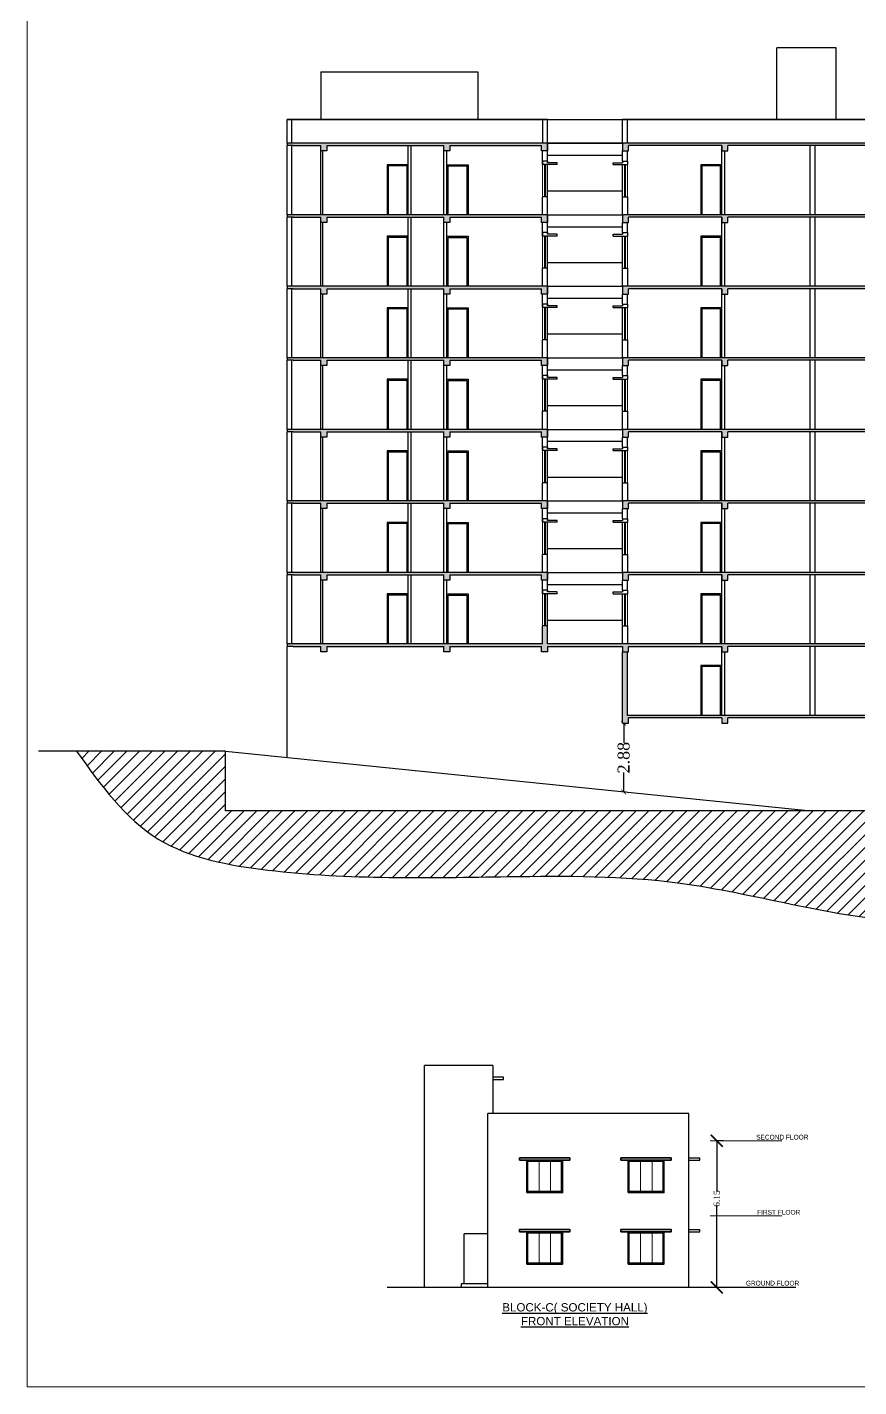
# Model space of a CAD drawing. Header units: metres. Extents: x 0 to 63445, y 32347 to 32804.
# Drawn here: x 63302.5 to 63337.4, y 32713.7 to 32770.8 of the extents above; entities that cross this region are included whole.
import ezdxf

# ---------------------------------------------------------------- set-up
doc = ezdxf.new("R2010")
doc.units = ezdxf.units.M
doc.header["$MEASUREMENT"] = 0
doc.header["$PDMODE"] = 34
doc.header["$PDSIZE"] = -10
doc.linetypes.add('ACAD_ISO03W100', pattern=[30, 12, -18])
doc.layers.get('0').update_dxf_attribs({"lineweight": 25})
doc.layers.add('ar-text', color=33, linetype='Continuous')
doc.layers.add('text', color=65, linetype='Continuous')
for name, color, linetype, lineweight in [('ar-wall', 7, 'Continuous', 35), ('ar-win out', 5, 'Continuous', 9), ('COLUMN', 1, 'Continuous', 30), ('elev', 252, 'Continuous', 20), ('ELEVATION', 142, 'Continuous', 9), ('s-thin', 2, 'Continuous', 13), ('section', 147, 'Continuous', 30), ('wall', 7, 'Continuous', 30), ('window', 154, 'Continuous', 9)]:
    doc.layers.add(name, color=color, linetype=linetype, lineweight=lineweight)
doc.styles.add('ananya', font='ARIALN.TTF')
doc.styles.get("Standard").update_dxf_attribs({"font": 'arial.ttf', "height": 0.4})
doc.styles.add('TNR', font='times.ttf', dxfattribs={"height": 0.5})
doc.dimstyles.new('ARCHANA', dxfattribs={"dimscale": 0, "dimtxt": 0.5, "dimasz": 0.5, "dimexe": 0, "dimexo": 0, "dimgap": 0, "dimtad": 0, "dimzin": 0, "dimdsep": 46, "dimtxsty": 'TNR', "dimblk": 'ARCHTICK', "dimcen": 0.09, "dimclrd": 36, "dimclre": 36, "dimclrt": 7, "dimadec": 0, "dimazin": 0, "dimtfac": 1, "dimtofl": 0, "dimtmove": 0, "dimatfit": 3, "dimldrblk": 'ARCHTICK', "dimfxl": 1, "dimfrac": 2, "dimtolj": 1, "dimtzin": 0, "dimlwd": -1, "dimlwe": -1, "dimarcsym": 0})

# ---------------------------------------------------------------- blocks, each defined once
blk = doc.blocks.new('_ArchTick')
at = {"color": 0, "linetype": 'ByBlock', "const_width": 0.15}
blk.add_lwpolyline([(-0.5, -0.5), (0.5, 0.5)], dxfattribs=at)
blk = doc.blocks.new('*D308')
at = {"layer": 'Defpoints', "color": 0, "ltscale": 0.5, "transparency": 16777216}
for p in [(62968.474, 32905.454), (62968.519, 32902.57), (62968.617, 32902.57)]:
    blk.add_point(p, dxfattribs=at)
at = {"layer": 'wall', "color": 36, "ltscale": 0.5, "transparency": 16777216}
for p, q in [((62968.474, 32905.454), (62968.519, 32905.454)), ((62968.519, 32905.454), (62968.519, 32904.629)), ((62968.519, 32902.57), (62968.519, 32903.395)), ((62968.617, 32902.57), (62968.519, 32902.57))]:
    blk.add_line(p, q, dxfattribs=at)
at = {"layer": 'wall', "color": 36, "ltscale": 0.5, "transparency": 16777216, "xscale": 0.2, "yscale": 0.2, "zscale": 0.2}
for p, rotation in [((62968.519, 32905.454), 90), ((62968.519, 32902.57), 270)]:
    blk.add_blockref('_ArchTick', p, dxfattribs=dict(at, rotation=rotation))
at = {"layer": 'wall', "color": 7, "ltscale": 0.5, "transparency": 16777216, "insert": (62968.519, 32904.012), "char_height": 0.5, "attachment_point": 5, "rotation": 90, "style": 'TNR'}
blk.add_mtext('\\A1;2.88', dxfattribs=at)
blk = doc.blocks.new('*D318')
at = {"layer": 'Defpoints', "color": 0, "ltscale": 0.5, "transparency": 16777216}
for p in [(63227.944, 32625.97), (63227.667, 32619.82), (63227.944, 32619.82)]:
    blk.add_point(p, dxfattribs=at)
at = {"layer": 'wall', "color": 36, "ltscale": 0.5, "transparency": 16777216}
for p, q in [((63227.944, 32625.97), (63227.667, 32625.97)), ((63227.667, 32625.97), (63227.667, 32623.863)), ((63227.667, 32619.82), (63227.667, 32623.233)), ((63227.944, 32619.82), (63227.667, 32619.82))]:
    blk.add_line(p, q, dxfattribs=at)
at = {"layer": 'wall', "color": 36, "ltscale": 0.5, "transparency": 16777216, "xscale": 0.5, "yscale": 0.5, "zscale": 0.5}
for p, rotation in [((63227.667, 32625.97), 90), ((63227.667, 32619.82), 270)]:
    blk.add_blockref('_ArchTick', p, dxfattribs=dict(at, rotation=rotation))
at = {"layer": 'wall', "color": 7, "ltscale": 0.5, "transparency": 16777216, "insert": (63227.667, 32623.548), "char_height": 0.5, "attachment_point": 5, "rotation": 90, "style": 'TNR'}
blk.add_mtext('\\A1;{\\H0.52x;6.15}', dxfattribs=at)
blk = doc.blocks.new('A$C1C873BC4')
at = {"layer": 'elev', "ltscale": 0.5}
h = blk.add_hatch(color=256, dxfattribs=at)
h.dxf.hatch_style = 1
h.paths.add_polyline_path([(-68.519, 25.907), (-79.442, 25.907), (-79.442, 25.807), (-79.192, 25.807), (-78.02, 25.807), (-78.02, 25.582), (-77.77, 25.582), (-77.77, 25.807), (-72.864, 25.807), (-72.864, 25.582), (-72.614, 25.582), (-72.614, 25.807), (-68.769, 25.807), (-68.769, 25.582), (-68.519, 25.582)])
h.paths.add_polyline_path([(-68.519, 22.907), (-79.442, 22.907), (-79.442, 22.807), (-79.192, 22.807), (-78.02, 22.807), (-78.02, 22.582), (-77.77, 22.582), (-77.77, 22.807), (-72.864, 22.807), (-72.864, 22.582), (-72.614, 22.582), (-72.614, 22.807), (-68.769, 22.807), (-68.769, 22.582), (-68.519, 22.582)])
h.paths.add_polyline_path([(-68.519, 19.907), (-79.442, 19.907), (-79.442, 19.807), (-79.192, 19.807), (-78.02, 19.807), (-78.02, 19.582), (-77.77, 19.582), (-77.77, 19.807), (-72.864, 19.807), (-72.864, 19.582), (-72.614, 19.582), (-72.614, 19.807), (-68.769, 19.807), (-68.769, 19.582), (-68.519, 19.582)])
h.paths.add_polyline_path([(-68.519, 16.907), (-79.442, 16.907), (-79.442, 16.807), (-79.192, 16.807), (-78.02, 16.807), (-78.02, 16.582), (-77.77, 16.582), (-77.77, 16.807), (-72.864, 16.807), (-72.864, 16.582), (-72.614, 16.582), (-72.614, 16.807), (-68.769, 16.807), (-68.769, 16.582), (-68.519, 16.582)])
h.paths.add_polyline_path([(-68.519, 13.907), (-79.442, 13.907), (-79.442, 13.807), (-79.192, 13.807), (-78.02, 13.807), (-78.02, 13.582), (-77.77, 13.582), (-77.77, 13.807), (-72.864, 13.807), (-72.864, 13.582), (-72.614, 13.582), (-72.614, 13.807), (-68.769, 13.807), (-68.769, 13.582), (-68.519, 13.582)])
h.paths.add_polyline_path([(-68.519, 10.907), (-79.442, 10.907), (-79.442, 10.807), (-79.192, 10.807), (-78.02, 10.807), (-78.02, 10.582), (-77.77, 10.582), (-77.77, 10.807), (-72.864, 10.807), (-72.864, 10.582), (-72.614, 10.582), (-72.614, 10.807), (-68.769, 10.807), (-68.769, 10.582), (-68.519, 10.582)])
h.paths.add_polyline_path([(-68.519, 7.907), (-79.442, 7.907), (-79.442, 7.807), (-79.192, 7.807), (-78.02, 7.807), (-78.02, 7.582), (-77.77, 7.582), (-77.77, 7.807), (-72.864, 7.807), (-72.864, 7.582), (-72.614, 7.582), (-72.614, 7.807), (-68.769, 7.807), (-68.769, 7.582), (-68.519, 7.582)])
h.paths.add_polyline_path([(-49.426, 4.907), (-65.37, 4.907), (-68.519, 4.907), (-68.519, 5.665), (-68.722, 5.665), (-68.722, 4.907), (-79.442, 4.907), (-79.442, 4.807), (-79.192, 4.807), (-78.02, 4.807), (-78.02, 4.582), (-77.77, 4.582), (-77.77, 4.807), (-72.864, 4.807), (-72.864, 4.582), (-72.614, 4.582), (-72.614, 4.807), (-68.769, 4.807), (-68.769, 4.582), (-68.519, 4.582), (-68.519, 4.807), (-65.37, 4.807), (-65.37, 4.582), (-65.12, 4.582), (-65.12, 4.807), (-61.208, 4.807), (-61.208, 4.582), (-60.958, 4.582), (-60.958, 4.807), (-53.838, 4.807), (-53.838, 4.582), (-53.588, 4.582), (-53.588, 4.807), (-49.676, 4.807), (-49.676, 4.582), (-49.426, 4.582)])
h.paths.add_polyline_path([(-60.958, 7.807), (-53.838, 7.807), (-53.838, 7.582), (-53.588, 7.582), (-53.588, 7.807), (-49.676, 7.807), (-49.676, 7.582), (-49.426, 7.582), (-49.426, 7.907), (-65.37, 7.907), (-65.37, 7.582), (-65.12, 7.582), (-65.12, 7.807), (-61.208, 7.807), (-61.208, 7.582), (-60.958, 7.582)])
h.paths.add_polyline_path([(-60.958, 10.807), (-53.838, 10.807), (-53.838, 10.582), (-53.588, 10.582), (-53.588, 10.807), (-49.676, 10.807), (-49.676, 10.582), (-49.426, 10.582), (-49.426, 10.907), (-65.37, 10.907), (-65.37, 10.582), (-65.12, 10.582), (-65.12, 10.807), (-61.208, 10.807), (-61.208, 10.582), (-60.958, 10.582)])
h.paths.add_polyline_path([(-60.958, 13.807), (-53.838, 13.807), (-53.838, 13.582), (-53.588, 13.582), (-53.588, 13.807), (-49.676, 13.807), (-49.676, 13.582), (-49.426, 13.582), (-49.426, 13.907), (-65.37, 13.907), (-65.37, 13.582), (-65.12, 13.582), (-65.12, 13.807), (-61.208, 13.807), (-61.208, 13.582), (-60.958, 13.582)])
h.paths.add_polyline_path([(-60.958, 16.807), (-53.838, 16.807), (-53.838, 16.582), (-53.588, 16.582), (-53.588, 16.807), (-49.676, 16.807), (-49.676, 16.582), (-49.426, 16.582), (-49.426, 16.907), (-65.37, 16.907), (-65.37, 16.582), (-65.12, 16.582), (-65.12, 16.807), (-61.208, 16.807), (-61.208, 16.582), (-60.958, 16.582)])
h.paths.add_polyline_path([(-60.958, 19.807), (-53.838, 19.807), (-53.838, 19.582), (-53.588, 19.582), (-53.588, 19.807), (-49.676, 19.807), (-49.676, 19.582), (-49.426, 19.582), (-49.426, 19.907), (-65.37, 19.907), (-65.37, 19.582), (-65.12, 19.582), (-65.12, 19.807), (-61.208, 19.807), (-61.208, 19.582), (-60.958, 19.582)])
h.paths.add_polyline_path([(-60.958, 22.807), (-53.838, 22.807), (-53.838, 22.582), (-53.588, 22.582), (-53.588, 22.807), (-49.676, 22.807), (-49.676, 22.582), (-49.426, 22.582), (-49.426, 22.907), (-65.37, 22.907), (-65.37, 22.582), (-65.12, 22.582), (-65.12, 22.807), (-61.208, 22.807), (-61.208, 22.582), (-60.958, 22.582)])
h.paths.add_polyline_path([(-60.958, 25.807), (-53.838, 25.807), (-53.838, 25.582), (-53.588, 25.582), (-53.588, 25.807), (-49.676, 25.807), (-49.676, 25.582), (-49.426, 25.582), (-49.426, 25.907), (-65.37, 25.907), (-65.37, 25.582), (-65.12, 25.582), (-65.12, 25.807), (-61.208, 25.807), (-61.208, 25.582), (-60.958, 25.582)])
h.paths.add_polyline_path([(-41.568, 25.807), (-34.448, 25.807), (-34.448, 25.582), (-34.198, 25.582), (-34.198, 25.807), (-30.286, 25.807), (-30.286, 25.582), (-30.036, 25.582), (-30.036, 25.907), (-45.98, 25.907), (-45.98, 25.582), (-45.73, 25.582), (-45.73, 25.807), (-41.818, 25.807), (-41.818, 25.582), (-41.568, 25.582)])
h.paths.add_polyline_path([(-41.568, 22.807), (-34.448, 22.807), (-34.448, 22.582), (-34.198, 22.582), (-34.198, 22.807), (-30.286, 22.807), (-30.286, 22.582), (-30.036, 22.582), (-30.036, 22.907), (-45.98, 22.907), (-45.98, 22.582), (-45.73, 22.582), (-45.73, 22.807), (-41.818, 22.807), (-41.818, 22.582), (-41.568, 22.582)])
h.paths.add_polyline_path([(-41.568, 19.807), (-34.448, 19.807), (-34.448, 19.582), (-34.198, 19.582), (-34.198, 19.807), (-30.286, 19.807), (-30.286, 19.582), (-30.036, 19.582), (-30.036, 19.907), (-45.98, 19.907), (-45.98, 19.582), (-45.73, 19.582), (-45.73, 19.807), (-41.818, 19.807), (-41.818, 19.582), (-41.568, 19.582)])
h.paths.add_polyline_path([(-41.568, 16.807), (-34.448, 16.807), (-34.448, 16.582), (-34.198, 16.582), (-34.198, 16.807), (-30.286, 16.807), (-30.286, 16.582), (-30.036, 16.582), (-30.036, 16.907), (-45.98, 16.907), (-45.98, 16.582), (-45.73, 16.582), (-45.73, 16.807), (-41.818, 16.807), (-41.818, 16.582), (-41.568, 16.582)])
h.paths.add_polyline_path([(-41.568, 13.807), (-34.448, 13.807), (-34.448, 13.582), (-34.198, 13.582), (-34.198, 13.807), (-30.286, 13.807), (-30.286, 13.582), (-30.036, 13.582), (-30.036, 13.907), (-45.98, 13.907), (-45.98, 13.582), (-45.73, 13.582), (-45.73, 13.807), (-41.818, 13.807), (-41.818, 13.582), (-41.568, 13.582)])
h.paths.add_polyline_path([(-41.568, 10.807), (-34.448, 10.807), (-34.448, 10.582), (-34.198, 10.582), (-34.198, 10.807), (-30.286, 10.807), (-30.286, 10.582), (-30.036, 10.582), (-30.036, 10.907), (-45.98, 10.907), (-45.98, 10.582), (-45.73, 10.582), (-45.73, 10.807), (-41.818, 10.807), (-41.818, 10.582), (-41.568, 10.582)])
h.paths.add_polyline_path([(-41.568, 7.807), (-34.448, 7.807), (-34.448, 7.582), (-34.198, 7.582), (-34.198, 7.807), (-30.286, 7.807), (-30.286, 7.582), (-30.036, 7.582), (-30.036, 7.907), (-45.98, 7.907), (-45.98, 7.582), (-45.73, 7.582), (-45.73, 7.807), (-41.818, 7.807), (-41.818, 7.582), (-41.568, 7.582)])
h.paths.add_polyline_path([(-41.568, 4.807), (-34.448, 4.807), (-34.448, 4.582), (-34.198, 4.582), (-34.198, 4.807), (-30.286, 4.807), (-30.286, 4.582), (-30.036, 4.582), (-30.036, 4.907), (-45.98, 4.907), (-45.98, 4.582), (-45.73, 4.582), (-45.73, 4.807), (-41.818, 4.807), (-41.818, 4.582), (-41.568, 4.582)])
h.paths.add_polyline_path([(-15.964, 4.907), (-26.888, 4.907), (-26.888, 4.582), (-26.638, 4.582), (-26.638, 4.807), (-22.792, 4.807), (-22.792, 4.582), (-22.542, 4.582), (-22.542, 4.807), (-17.636, 4.807), (-17.636, 4.582), (-17.386, 4.582), (-17.386, 4.807), (-16.214, 4.807), (-15.964, 4.807)])
h.paths.add_polyline_path([(-22.542, 1.907), (-26.888, 1.907), (-26.888, 1.582), (-26.638, 1.582), (-26.638, 1.807), (-22.792, 1.807), (-22.792, 1.582), (-22.542, 1.582), (-22.542, 1.807)])
h.paths.add_polyline_path([(-34.198, 1.807), (-30.286, 1.807), (-30.286, 1.582), (-30.036, 1.582), (-30.036, 1.907), (-45.98, 1.907), (-45.98, 1.582), (-45.777, 1.582), (-45.777, 1.807), (-41.818, 1.807), (-41.818, 1.582), (-41.568, 1.582), (-41.568, 1.807), (-34.448, 1.807), (-34.448, 1.582), (-34.198, 1.582)])
h.paths.add_polyline_path([(-17.386, 1.807), (-17.386, 1.907), (-22.542, 1.907), (-22.542, 1.807), (-17.636, 1.807), (-17.636, 1.582), (-17.386, 1.582)])
h.paths.add_polyline_path([(-17.386, 7.807), (-16.214, 7.807), (-15.964, 7.807), (-15.964, 7.907), (-26.888, 7.907), (-26.888, 7.582), (-26.638, 7.582), (-26.638, 7.807), (-22.792, 7.807), (-22.792, 7.582), (-22.542, 7.582), (-22.542, 7.807), (-17.636, 7.807), (-17.636, 7.582), (-17.386, 7.582)])
h.paths.add_polyline_path([(-22.542, 10.807), (-17.636, 10.807), (-17.636, 10.582), (-17.386, 10.582), (-17.386, 10.807), (-16.214, 10.807), (-15.964, 10.807), (-15.964, 10.907), (-26.888, 10.907), (-26.888, 10.582), (-26.638, 10.582), (-26.638, 10.807), (-22.792, 10.807), (-22.792, 10.582), (-22.542, 10.582)])
h.paths.add_polyline_path([(-22.542, 13.807), (-17.636, 13.807), (-17.636, 13.582), (-17.386, 13.582), (-17.386, 13.807), (-16.214, 13.807), (-15.964, 13.807), (-15.964, 13.907), (-26.888, 13.907), (-26.888, 13.582), (-26.638, 13.582), (-26.638, 13.807), (-22.792, 13.807), (-22.792, 13.582), (-22.542, 13.582)])
h.paths.add_polyline_path([(-22.542, 19.807), (-17.636, 19.807), (-17.636, 19.582), (-17.386, 19.582), (-17.386, 19.807), (-16.214, 19.807), (-15.964, 19.807), (-15.964, 19.907), (-26.888, 19.907), (-26.888, 19.582), (-26.638, 19.582), (-26.638, 19.807), (-22.792, 19.807), (-22.792, 19.582), (-22.542, 19.582)])
h.paths.add_polyline_path([(-22.542, 16.807), (-17.636, 16.807), (-17.636, 16.582), (-17.386, 16.582), (-17.386, 16.807), (-16.214, 16.807), (-15.964, 16.807), (-15.964, 16.907), (-26.888, 16.907), (-26.888, 16.582), (-26.638, 16.582), (-26.638, 16.807), (-22.792, 16.807), (-22.792, 16.582), (-22.542, 16.582)])
h.paths.add_polyline_path([(-22.542, 22.807), (-17.636, 22.807), (-17.636, 22.582), (-17.386, 22.582), (-17.386, 22.807), (-16.214, 22.807), (-15.964, 22.807), (-15.964, 22.907), (-26.888, 22.907), (-26.888, 22.582), (-26.638, 22.582), (-26.638, 22.807), (-22.792, 22.807), (-22.792, 22.582), (-22.542, 22.582)])
h.paths.add_polyline_path([(-22.542, 25.807), (-17.636, 25.807), (-17.636, 25.582), (-17.386, 25.582), (-17.386, 25.807), (-16.214, 25.807), (-15.964, 25.807), (-15.964, 25.907), (-26.888, 25.907), (-26.888, 25.582), (-26.638, 25.582), (-26.638, 25.807), (-22.792, 25.807), (-22.792, 25.582), (-22.542, 25.582)])
h.paths.add_polyline_path([(-60.958, 1.807), (-53.838, 1.807), (-53.838, 1.582), (-53.588, 1.582), (-53.588, 1.807), (-49.629, 1.807), (-49.629, 1.582), (-49.426, 1.582), (-49.426, 1.907), (-65.167, 1.907), (-65.167, 4.582), (-65.369, 4.582), (-65.369, 1.582), (-65.12, 1.582), (-65.12, 1.807), (-61.208, 1.807), (-61.208, 1.582), (-60.958, 1.582)])
h = blk.add_hatch(dxfattribs=at)
h.set_pattern_fill('ANSI31', color=256, scale=3)
h.set_pattern_definition([(45, (-63033.84248, -32903.87212), (-0.265165043, 0.265165043), [])])
edge = h.paths.add_edge_path()
edge.add_spline(control_points=[(-88.274, 0.407), (-87.254, -1.007), (-85.264, -3.764), (-78.38, -5.02), (-71.148, -4.834), (-62.195, -4.786), (-51.686, -8.144), (-41.843, -4.435), (-32.384, -4.105), (-25.259, -9.15), (-16.565, -6.669), (-7.651, -5.164), (-6.713, -1.115), (-6.36, 0.407)], knot_values=[0, 0, 0, 0, 5.030798, 9.809374, 19.900327, 27.110706, 36.507693, 52.004507, 57.355733, 64.196233, 76.303872, 83.575706, 87.954119, 87.954119, 87.954119, 87.954119], degree=3, periodic=0)
edge.add_line((-6.36, 0.407), (-9.427, 0.407))
edge.add_line((-9.427, 0.407), (-10.653, 0.407))
edge.add_line((-10.653, 0.407), (-10.653, 0.082))
edge.add_line((-10.653, 0.082), (-10.653, -2.093))
edge.add_line((-10.653, -2.093), (-82.024, -2.093))
edge.add_line((-82.024, -2.093), (-82.024, 0.407))
edge.add_line((-82.024, 0.407), (-88.274, 0.407))
h.paths.add_polyline_path([(-7.213, -2.13), (-5.381, -2.13), (-5.381, -1.379), (-7.213, -1.379)], flags=9)
at = {"layer": 'COLUMN', "ltscale": 3}
for p, q in [((-68.52, 25.159), (-68.722, 25.159)), ((-68.722, 25.159), (-68.722, 25.015)), ((-68.52, 25.159), (-68.52, 25.089)), ((-68.12, 25.089), (-68.52, 25.089)), ((-68.12, 25.015), (-68.12, 25.089)), ((-65.769, 25.015), (-65.769, 25.089)), ((-65.769, 25.089), (-65.369, 25.089)), ((-65.369, 25.159), (-65.167, 25.159)), ((-65.369, 25.159), (-65.369, 25.089)), ((-65.167, 25.159), (-65.167, 25.015)), ((-68.12, 25.015), (-68.722, 25.015)), ((-65.769, 25.015), (-65.167, 25.015)), ((-68.52, 22.159), (-68.722, 22.159)), ((-68.722, 22.159), (-68.722, 22.015)), ((-68.12, 22.015), (-68.722, 22.015)), ((-68.52, 22.159), (-68.52, 22.089)), ((-68.12, 22.089), (-68.52, 22.089)), ((-68.12, 22.015), (-68.12, 22.089)), ((-65.769, 22.015), (-65.769, 22.089)), ((-65.769, 22.089), (-65.369, 22.089)), ((-65.769, 22.015), (-65.167, 22.015)), ((-65.369, 22.159), (-65.167, 22.159)), ((-65.369, 22.159), (-65.369, 22.089)), ((-65.167, 22.159), (-65.167, 22.015)), ((-68.52, 19.159), (-68.722, 19.159)), ((-68.722, 19.159), (-68.722, 19.015)), ((-68.12, 19.015), (-68.722, 19.015)), ((-68.52, 19.159), (-68.52, 19.089)), ((-68.12, 19.089), (-68.52, 19.089)), ((-68.12, 19.015), (-68.12, 19.089)), ((-65.769, 19.015), (-65.769, 19.089)), ((-65.769, 19.089), (-65.369, 19.089)), ((-65.769, 19.015), (-65.167, 19.015)), ((-65.369, 19.159), (-65.167, 19.159)), ((-65.369, 19.159), (-65.369, 19.089)), ((-65.167, 19.159), (-65.167, 19.015)), ((-68.52, 16.159), (-68.722, 16.159)), ((-68.722, 16.159), (-68.722, 16.015)), ((-68.12, 16.015), (-68.722, 16.015)), ((-68.52, 16.159), (-68.52, 16.089)), ((-68.12, 16.089), (-68.52, 16.089)), ((-68.12, 16.015), (-68.12, 16.089)), ((-65.769, 16.015), (-65.769, 16.089)), ((-65.769, 16.089), (-65.369, 16.089)), ((-65.769, 16.015), (-65.167, 16.015)), ((-65.369, 16.159), (-65.167, 16.159)), ((-65.369, 16.159), (-65.369, 16.089)), ((-65.167, 16.159), (-65.167, 16.015)), ((-68.52, 13.159), (-68.722, 13.159)), ((-68.722, 13.159), (-68.722, 13.015)), ((-68.52, 13.159), (-68.52, 13.089)), ((-65.369, 13.159), (-65.167, 13.159)), ((-65.369, 13.159), (-65.369, 13.089)), ((-65.167, 13.159), (-65.167, 13.015)), ((-68.12, 13.015), (-68.722, 13.015)), ((-68.12, 13.089), (-68.52, 13.089)), ((-68.12, 13.015), (-68.12, 13.089)), ((-65.769, 13.015), (-65.769, 13.089)), ((-65.769, 13.089), (-65.369, 13.089)), ((-65.769, 13.015), (-65.167, 13.015)), ((-68.52, 10.159), (-68.722, 10.159)), ((-68.722, 10.159), (-68.722, 10.015)), ((-68.12, 10.015), (-68.722, 10.015)), ((-68.52, 10.159), (-68.52, 10.089)), ((-68.12, 10.089), (-68.52, 10.089)), ((-68.12, 10.015), (-68.12, 10.089)), ((-65.769, 10.015), (-65.769, 10.089)), ((-65.769, 10.089), (-65.369, 10.089)), ((-65.769, 10.015), (-65.167, 10.015)), ((-65.369, 10.159), (-65.167, 10.159)), ((-65.369, 10.159), (-65.369, 10.089)), ((-65.167, 10.159), (-65.167, 10.015)), ((-68.52, 7.159), (-68.722, 7.159)), ((-68.722, 7.159), (-68.722, 7.015)), ((-68.12, 7.015), (-68.722, 7.015)), ((-68.52, 7.159), (-68.52, 7.089)), ((-68.12, 7.089), (-68.52, 7.089)), ((-68.12, 7.015), (-68.12, 7.089)), ((-65.769, 7.015), (-65.769, 7.089)), ((-65.769, 7.089), (-65.369, 7.089)), ((-65.769, 7.015), (-65.167, 7.015)), ((-65.369, 7.159), (-65.167, 7.159)), ((-65.369, 7.159), (-65.369, 7.089)), ((-65.167, 7.159), (-65.167, 7.015))]:
    blk.add_line(p, q, dxfattribs=at)
at = {"layer": 'wall', "ltscale": 0.5}
for p, q in [((-56.41, 29.907), (-58.899, 29.907)), ((-58.899, 26.907), (-58.899, 29.907)), ((-56.41, 26.907), (-56.41, 29.907)), ((-78.02, 28.907), (-71.441, 28.907)), ((-78.02, 28.907), (-78.02, 26.907)), ((-71.441, 28.907), (-71.441, 26.907)), ((-68.519, 26.907), (-79.442, 26.907)), ((-79.442, 25.907), (-79.442, 26.907)), ((-79.442, 26.907), (-16.164, 26.907)), ((-79.242, 25.907), (-79.242, 26.907)), ((-68.719, 25.907), (-68.719, 26.907)), ((-68.519, 25.907), (-68.519, 26.907)), ((-49.426, 26.907), (-65.37, 26.907)), ((-65.37, 25.907), (-65.37, 26.907)), ((-65.17, 25.907), (-65.17, 26.907)), ((-68.519, 25.907), (-79.442, 25.907)), ((-79.442, 25.907), (-79.442, 25.807)), ((-79.442, 22.907), (-79.442, 25.807)), ((-79.192, 25.807), (-79.442, 25.807)), ((-79.442, 25.807), (-79.442, 25.807)), ((-79.239, 22.907), (-79.239, 25.807)), ((-79.192, 25.807), (-78.02, 25.807)), ((-79.192, 25.807), (-79.192, 25.807)), ((-78.02, 22.907), (-78.02, 25.807)), ((-78.02, 25.582), (-78.02, 25.807)), ((-77.77, 25.807), (-72.864, 25.807)), ((-77.77, 25.807), (-77.77, 25.582)), ((-74.362, 22.907), (-74.362, 25.807)), ((-74.235, 22.907), (-74.235, 25.807)), ((-72.864, 22.907), (-72.864, 25.807)), ((-72.864, 25.582), (-72.864, 25.807)), ((-72.614, 25.807), (-68.769, 25.807)), ((-72.614, 25.807), (-72.614, 25.582)), ((-68.769, 25.582), (-68.769, 25.807)), ((-68.519, 25.089), (-68.519, 25.907)), ((-68.519, 25.907), (-68.519, 25.582)), ((-68.519, 25.907), (-65.37, 25.907)), ((-65.37, 25.907), (-68.519, 25.907)), ((-49.426, 25.907), (-65.37, 25.907)), ((-65.37, 25.907), (-65.37, 25.582)), ((-61.208, 25.807), (-65.12, 25.807)), ((-65.12, 25.582), (-65.12, 25.807)), ((-61.208, 22.907), (-61.208, 25.807)), ((-61.208, 25.807), (-61.208, 25.582)), ((-53.838, 25.807), (-60.958, 25.807)), ((-60.958, 25.582), (-60.958, 25.807)), ((-57.5, 22.907), (-57.5, 25.807)), ((-57.296, 22.907), (-57.296, 25.807)), ((-77.77, 25.582), (-78.02, 25.582)), ((-77.944, 22.907), (-77.944, 25.582)), ((-72.614, 25.582), (-72.864, 25.582)), ((-72.737, 22.907), (-72.737, 25.582)), ((-68.519, 25.582), (-68.769, 25.582)), ((-68.722, 25.015), (-68.722, 25.582)), ((-68.519, 25.407), (-65.37, 25.407)), ((-65.37, 25.582), (-65.12, 25.582)), ((-65.369, 25.159), (-65.369, 25.582)), ((-65.167, 25.159), (-65.167, 25.582)), ((-61.208, 25.582), (-60.958, 25.582)), ((-61.081, 22.907), (-61.081, 25.582)), ((-74.362, 25.007), (-75.248, 25.007)), ((-75.248, 25.007), (-75.248, 22.907)), ((-74.412, 24.957), (-75.198, 24.957)), ((-75.198, 24.957), (-75.198, 22.907)), ((-74.412, 22.907), (-74.412, 24.957)), ((-72.737, 25.007), (-71.851, 25.007)), ((-72.687, 24.957), (-71.901, 24.957)), ((-72.687, 22.907), (-72.687, 24.957)), ((-71.901, 24.957), (-71.901, 22.907)), ((-71.851, 25.007), (-71.851, 22.907)), ((-68.519, 22.907), (-68.519, 25.015)), ((-65.37, 22.907), (-65.37, 25.015)), ((-61.208, 25.007), (-62.094, 25.007)), ((-62.094, 25.007), (-62.094, 22.907)), ((-61.258, 24.957), (-62.044, 24.957)), ((-62.044, 24.957), (-62.044, 22.907)), ((-61.258, 22.907), (-61.258, 24.957)), ((-68.722, 22.907), (-68.722, 23.665)), ((-68.519, 23.907), (-65.37, 23.907)), ((-65.167, 23.665), (-65.167, 22.907)), ((-68.519, 22.907), (-79.442, 22.907)), ((-79.442, 22.907), (-79.442, 22.807)), ((-79.442, 19.907), (-79.442, 22.807)), ((-79.192, 22.807), (-79.442, 22.807)), ((-79.442, 22.807), (-79.442, 22.807)), ((-79.239, 19.907), (-79.239, 22.807)), ((-79.192, 22.807), (-78.02, 22.807)), ((-79.192, 22.807), (-79.192, 22.807)), ((-78.02, 19.907), (-78.02, 22.807)), ((-78.02, 22.582), (-78.02, 22.807)), ((-77.77, 22.807), (-72.864, 22.807)), ((-77.77, 22.807), (-77.77, 22.582)), ((-74.362, 19.907), (-74.362, 22.807)), ((-74.235, 19.907), (-74.235, 22.807)), ((-72.864, 19.907), (-72.864, 22.807)), ((-72.864, 22.582), (-72.864, 22.807)), ((-72.614, 22.807), (-68.769, 22.807)), ((-72.614, 22.807), (-72.614, 22.582)), ((-68.769, 22.582), (-68.769, 22.807)), ((-68.519, 22.089), (-68.519, 22.907)), ((-68.519, 22.907), (-68.519, 22.582)), ((-68.519, 22.907), (-65.37, 22.907)), ((-49.426, 22.907), (-65.37, 22.907)), ((-65.37, 22.907), (-65.37, 22.582)), ((-61.208, 22.807), (-65.12, 22.807)), ((-65.12, 22.582), (-65.12, 22.807)), ((-61.208, 19.907), (-61.208, 22.807)), ((-61.208, 22.807), (-61.208, 22.582)), ((-53.838, 22.807), (-60.958, 22.807)), ((-60.958, 22.582), (-60.958, 22.807)), ((-57.5, 19.907), (-57.5, 22.807)), ((-57.296, 19.907), (-57.296, 22.807)), ((-77.77, 22.582), (-78.02, 22.582)), ((-77.944, 19.907), (-77.944, 22.582)), ((-72.614, 22.582), (-72.864, 22.582)), ((-72.737, 19.907), (-72.737, 22.582)), ((-68.519, 22.582), (-68.769, 22.582)), ((-68.722, 22.015), (-68.722, 22.582)), ((-68.519, 22.407), (-65.37, 22.407)), ((-65.37, 22.582), (-65.12, 22.582)), ((-65.369, 22.159), (-65.369, 22.582)), ((-65.167, 22.159), (-65.167, 22.582)), ((-61.208, 22.582), (-60.958, 22.582)), ((-61.081, 19.907), (-61.081, 22.582)), ((-74.362, 22.007), (-75.248, 22.007)), ((-75.248, 22.007), (-75.248, 19.907)), ((-74.412, 21.957), (-75.198, 21.957)), ((-75.198, 21.957), (-75.198, 19.907)), ((-74.412, 19.907), (-74.412, 21.957)), ((-72.737, 22.007), (-71.851, 22.007)), ((-72.687, 21.957), (-71.901, 21.957)), ((-72.687, 19.907), (-72.687, 21.957)), ((-71.901, 21.957), (-71.901, 19.907)), ((-71.851, 22.007), (-71.851, 19.907)), ((-68.519, 19.907), (-68.519, 22.015)), ((-65.37, 19.907), (-65.37, 22.015)), ((-61.208, 22.007), (-62.094, 22.007)), ((-62.094, 22.007), (-62.094, 19.907)), ((-61.258, 21.957), (-62.044, 21.957)), ((-62.044, 21.957), (-62.044, 19.907)), ((-61.258, 19.907), (-61.258, 21.957)), ((-68.722, 19.907), (-68.722, 20.665)), ((-68.519, 20.907), (-65.37, 20.907)), ((-65.167, 20.665), (-65.167, 19.907)), ((-68.519, 19.907), (-79.442, 19.907)), ((-79.442, 19.907), (-79.442, 19.807)), ((-79.442, 16.907), (-79.442, 19.807)), ((-79.192, 19.807), (-79.442, 19.807)), ((-79.442, 19.807), (-79.442, 19.807)), ((-79.239, 16.907), (-79.239, 19.807)), ((-79.192, 19.807), (-78.02, 19.807)), ((-79.192, 19.807), (-79.192, 19.807)), ((-78.02, 16.907), (-78.02, 19.807)), ((-78.02, 19.582), (-78.02, 19.807)), ((-77.77, 19.582), (-78.02, 19.582)), ((-77.944, 16.907), (-77.944, 19.582)), ((-77.77, 19.807), (-72.864, 19.807)), ((-77.77, 19.807), (-77.77, 19.582)), ((-74.362, 16.907), (-74.362, 19.807)), ((-74.235, 16.907), (-74.235, 19.807)), ((-72.864, 16.907), (-72.864, 19.807)), ((-72.864, 19.582), (-72.864, 19.807)), ((-72.614, 19.582), (-72.864, 19.582)), ((-72.737, 16.907), (-72.737, 19.582)), ((-72.614, 19.807), (-68.769, 19.807)), ((-72.614, 19.807), (-72.614, 19.582)), ((-68.769, 19.582), (-68.769, 19.807)), ((-68.519, 19.582), (-68.769, 19.582)), ((-68.722, 19.015), (-68.722, 19.582)), ((-68.519, 19.089), (-68.519, 19.907)), ((-68.519, 19.907), (-68.519, 19.582)), ((-68.519, 19.907), (-65.37, 19.907)), ((-68.519, 19.407), (-65.37, 19.407)), ((-49.426, 19.907), (-65.37, 19.907)), ((-65.37, 19.907), (-65.37, 19.582)), ((-65.37, 19.582), (-65.12, 19.582)), ((-65.369, 19.159), (-65.369, 19.582)), ((-65.167, 19.159), (-65.167, 19.582)), ((-61.208, 19.807), (-65.12, 19.807)), ((-65.12, 19.582), (-65.12, 19.807)), ((-61.208, 16.907), (-61.208, 19.807)), ((-61.208, 19.807), (-61.208, 19.582)), ((-61.208, 19.582), (-60.958, 19.582)), ((-61.081, 16.907), (-61.081, 19.582)), ((-53.838, 19.807), (-60.958, 19.807)), ((-60.958, 19.582), (-60.958, 19.807)), ((-57.5, 16.907), (-57.5, 19.807)), ((-57.296, 16.907), (-57.296, 19.807)), ((-74.362, 19.007), (-75.248, 19.007)), ((-75.248, 19.007), (-75.248, 16.907)), ((-74.412, 18.957), (-75.198, 18.957)), ((-75.198, 18.957), (-75.198, 16.907)), ((-74.412, 16.907), (-74.412, 18.957)), ((-72.737, 19.007), (-71.851, 19.007)), ((-72.687, 18.957), (-71.901, 18.957)), ((-72.687, 16.907), (-72.687, 18.957)), ((-71.901, 18.957), (-71.901, 16.907)), ((-71.851, 19.007), (-71.851, 16.907)), ((-68.519, 16.907), (-68.519, 19.015)), ((-65.37, 16.907), (-65.37, 19.015)), ((-61.208, 19.007), (-62.094, 19.007)), ((-62.094, 19.007), (-62.094, 16.907)), ((-61.258, 18.957), (-62.044, 18.957)), ((-62.044, 18.957), (-62.044, 16.907)), ((-61.258, 16.907), (-61.258, 18.957)), ((-68.519, 17.907), (-65.37, 17.907)), ((-68.722, 16.907), (-68.722, 17.665)), ((-65.167, 17.665), (-65.167, 16.907)), ((-68.519, 16.907), (-79.442, 16.907)), ((-79.442, 16.907), (-79.442, 16.807)), ((-79.442, 13.907), (-79.442, 16.807)), ((-79.192, 16.807), (-79.442, 16.807)), ((-79.442, 16.807), (-79.442, 16.807)), ((-79.239, 13.907), (-79.239, 16.807)), ((-79.192, 16.807), (-78.02, 16.807)), ((-79.192, 16.807), (-79.192, 16.807)), ((-78.02, 13.907), (-78.02, 16.807)), ((-78.02, 16.582), (-78.02, 16.807)), ((-77.77, 16.582), (-78.02, 16.582)), ((-77.944, 13.907), (-77.944, 16.582)), ((-77.77, 16.807), (-72.864, 16.807)), ((-77.77, 16.807), (-77.77, 16.582)), ((-74.362, 13.907), (-74.362, 16.807)), ((-74.235, 13.907), (-74.235, 16.807)), ((-72.864, 13.907), (-72.864, 16.807)), ((-72.864, 16.582), (-72.864, 16.807)), ((-72.614, 16.582), (-72.864, 16.582)), ((-72.737, 13.907), (-72.737, 16.582)), ((-72.614, 16.807), (-68.769, 16.807)), ((-72.614, 16.807), (-72.614, 16.582)), ((-68.769, 16.582), (-68.769, 16.807)), ((-68.519, 16.582), (-68.769, 16.582)), ((-68.722, 16.015), (-68.722, 16.582)), ((-68.519, 16.089), (-68.519, 16.907)), ((-68.519, 16.907), (-68.519, 16.582)), ((-68.519, 16.907), (-65.37, 16.907)), ((-49.426, 16.907), (-65.37, 16.907)), ((-65.37, 16.907), (-65.37, 16.582)), ((-65.37, 16.582), (-65.12, 16.582)), ((-65.369, 16.159), (-65.369, 16.582)), ((-65.167, 16.159), (-65.167, 16.582)), ((-61.208, 16.807), (-65.12, 16.807)), ((-65.12, 16.582), (-65.12, 16.807)), ((-61.208, 13.907), (-61.208, 16.807)), ((-61.208, 16.807), (-61.208, 16.582)), ((-61.208, 16.582), (-60.958, 16.582)), ((-61.081, 13.907), (-61.081, 16.582)), ((-53.838, 16.807), (-60.958, 16.807)), ((-60.958, 16.582), (-60.958, 16.807)), ((-57.5, 13.907), (-57.5, 16.807)), ((-57.296, 13.907), (-57.296, 16.807)), ((-74.362, 16.007), (-75.248, 16.007)), ((-75.248, 16.007), (-75.248, 13.907)), ((-72.737, 16.007), (-71.851, 16.007)), ((-71.851, 16.007), (-71.851, 13.907)), ((-68.519, 16.407), (-65.37, 16.407)), ((-68.519, 13.907), (-68.519, 16.015)), ((-65.37, 13.907), (-65.37, 16.015)), ((-61.208, 16.007), (-62.094, 16.007)), ((-62.094, 16.007), (-62.094, 13.907)), ((-74.412, 15.957), (-75.198, 15.957)), ((-75.198, 15.957), (-75.198, 13.907)), ((-74.412, 13.907), (-74.412, 15.957)), ((-72.687, 15.957), (-71.901, 15.957)), ((-72.687, 13.907), (-72.687, 15.957)), ((-71.901, 15.957), (-71.901, 13.907)), ((-61.258, 15.957), (-62.044, 15.957)), ((-62.044, 15.957), (-62.044, 13.907)), ((-61.258, 13.907), (-61.258, 15.957)), ((-68.519, 14.907), (-65.37, 14.907)), ((-68.722, 13.907), (-68.722, 14.665)), ((-65.167, 14.665), (-65.167, 13.907)), ((-68.519, 13.907), (-79.442, 13.907)), ((-79.442, 13.907), (-79.442, 13.807)), ((-79.442, 10.907), (-79.442, 13.807)), ((-79.192, 13.807), (-79.442, 13.807)), ((-79.442, 13.807), (-79.442, 13.807)), ((-79.239, 10.907), (-79.239, 13.807)), ((-79.192, 13.807), (-78.02, 13.807)), ((-79.192, 13.807), (-79.192, 13.807)), ((-78.02, 10.907), (-78.02, 13.807)), ((-78.02, 13.582), (-78.02, 13.807)), ((-77.77, 13.807), (-72.864, 13.807)), ((-77.77, 13.807), (-77.77, 13.582)), ((-74.362, 10.907), (-74.362, 13.807)), ((-74.235, 10.907), (-74.235, 13.807)), ((-72.864, 10.907), (-72.864, 13.807)), ((-72.864, 13.582), (-72.864, 13.807)), ((-72.614, 13.807), (-68.769, 13.807)), ((-72.614, 13.807), (-72.614, 13.582)), ((-68.769, 13.582), (-68.769, 13.807)), ((-68.519, 13.089), (-68.519, 13.907)), ((-68.519, 13.907), (-68.519, 13.582)), ((-68.519, 13.907), (-65.37, 13.907)), ((-49.426, 13.907), (-65.37, 13.907)), ((-65.37, 13.907), (-65.37, 13.582)), ((-61.208, 13.807), (-65.12, 13.807)), ((-65.12, 13.582), (-65.12, 13.807)), ((-61.208, 10.907), (-61.208, 13.807)), ((-61.208, 13.807), (-61.208, 13.582)), ((-53.838, 13.807), (-60.958, 13.807)), ((-60.958, 13.582), (-60.958, 13.807)), ((-57.5, 10.907), (-57.5, 13.807)), ((-57.296, 10.907), (-57.296, 13.807)), ((-77.77, 13.582), (-78.02, 13.582)), ((-77.944, 10.907), (-77.944, 13.582)), ((-72.614, 13.582), (-72.864, 13.582)), ((-72.737, 10.907), (-72.737, 13.582)), ((-68.519, 13.582), (-68.769, 13.582)), ((-68.722, 13.015), (-68.722, 13.582)), ((-68.519, 13.407), (-65.37, 13.407)), ((-65.37, 13.582), (-65.12, 13.582)), ((-65.369, 13.159), (-65.369, 13.582)), ((-65.167, 13.159), (-65.167, 13.582)), ((-61.208, 13.582), (-60.958, 13.582)), ((-61.081, 10.907), (-61.081, 13.582)), ((-74.362, 13.007), (-75.248, 13.007)), ((-75.248, 13.007), (-75.248, 10.907)), ((-74.412, 12.957), (-75.198, 12.957)), ((-75.198, 12.957), (-75.198, 10.907)), ((-74.412, 10.907), (-74.412, 12.957)), ((-72.737, 13.007), (-71.851, 13.007)), ((-72.687, 12.957), (-71.901, 12.957)), ((-72.687, 10.907), (-72.687, 12.957)), ((-71.901, 12.957), (-71.901, 10.907)), ((-71.851, 13.007), (-71.851, 10.907)), ((-68.519, 10.907), (-68.519, 13.015)), ((-65.37, 10.907), (-65.37, 13.015)), ((-61.208, 13.007), (-62.094, 13.007)), ((-62.094, 13.007), (-62.094, 10.907)), ((-61.258, 12.957), (-62.044, 12.957)), ((-62.044, 12.957), (-62.044, 10.907)), ((-61.258, 10.907), (-61.258, 12.957)), ((-68.722, 10.907), (-68.722, 11.665)), ((-68.519, 11.907), (-65.37, 11.907)), ((-65.167, 11.665), (-65.167, 10.907)), ((-68.519, 10.907), (-79.442, 10.907)), ((-79.442, 10.907), (-79.442, 10.807)), ((-68.519, 10.089), (-68.519, 10.907)), ((-68.519, 10.907), (-68.519, 10.582)), ((-68.519, 10.907), (-65.37, 10.907)), ((-49.426, 10.907), (-65.37, 10.907)), ((-65.37, 10.907), (-65.37, 10.582)), ((-79.442, 7.907), (-79.442, 10.807)), ((-79.192, 10.807), (-79.442, 10.807)), ((-79.442, 10.807), (-79.442, 10.807)), ((-79.239, 7.907), (-79.239, 10.807)), ((-79.192, 10.807), (-78.02, 10.807)), ((-79.192, 10.807), (-79.192, 10.807)), ((-78.02, 7.907), (-78.02, 10.807)), ((-78.02, 10.582), (-78.02, 10.807)), ((-77.77, 10.582), (-78.02, 10.582)), ((-77.944, 7.907), (-77.944, 10.582)), ((-77.77, 10.807), (-72.864, 10.807)), ((-77.77, 10.807), (-77.77, 10.582)), ((-74.362, 7.907), (-74.362, 10.807)), ((-74.235, 7.907), (-74.235, 10.807)), ((-72.864, 7.907), (-72.864, 10.807)), ((-72.864, 10.582), (-72.864, 10.807)), ((-72.614, 10.582), (-72.864, 10.582)), ((-72.737, 7.907), (-72.737, 10.582)), ((-72.614, 10.807), (-68.769, 10.807)), ((-72.614, 10.807), (-72.614, 10.582)), ((-68.769, 10.582), (-68.769, 10.807)), ((-68.519, 10.582), (-68.769, 10.582)), ((-68.722, 10.015), (-68.722, 10.582)), ((-68.519, 10.407), (-65.37, 10.407)), ((-65.37, 10.582), (-65.12, 10.582)), ((-65.369, 10.159), (-65.369, 10.582)), ((-65.167, 10.159), (-65.167, 10.582)), ((-61.208, 10.807), (-65.12, 10.807)), ((-65.12, 10.582), (-65.12, 10.807)), ((-61.208, 7.907), (-61.208, 10.807)), ((-61.208, 10.807), (-61.208, 10.582)), ((-61.208, 10.582), (-60.958, 10.582)), ((-61.081, 7.907), (-61.081, 10.582)), ((-53.838, 10.807), (-60.958, 10.807)), ((-60.958, 10.582), (-60.958, 10.807)), ((-57.5, 7.907), (-57.5, 10.807)), ((-57.296, 7.907), (-57.296, 10.807)), ((-74.362, 10.007), (-75.248, 10.007)), ((-75.248, 10.007), (-75.248, 7.907)), ((-74.412, 9.957), (-75.198, 9.957)), ((-75.198, 9.957), (-75.198, 7.907)), ((-74.412, 7.907), (-74.412, 9.957)), ((-72.737, 10.007), (-71.851, 10.007)), ((-72.687, 9.957), (-71.901, 9.957)), ((-72.687, 7.907), (-72.687, 9.957)), ((-71.901, 9.957), (-71.901, 7.907)), ((-71.851, 10.007), (-71.851, 7.907)), ((-68.519, 7.907), (-68.519, 10.015)), ((-65.37, 7.907), (-65.37, 10.015)), ((-61.208, 10.007), (-62.094, 10.007)), ((-62.094, 10.007), (-62.094, 7.907)), ((-61.258, 9.957), (-62.044, 9.957)), ((-62.044, 9.957), (-62.044, 7.907)), ((-61.258, 7.907), (-61.258, 9.957)), ((-68.722, 7.907), (-68.722, 8.665)), ((-68.519, 8.907), (-65.37, 8.907)), ((-65.167, 8.665), (-65.167, 7.907)), ((-68.519, 7.907), (-79.442, 7.907)), ((-79.442, 7.907), (-79.442, 7.807)), ((-79.442, 4.907), (-79.442, 7.807)), ((-79.192, 7.807), (-79.442, 7.807)), ((-79.442, 7.807), (-79.442, 7.807)), ((-79.239, 4.907), (-79.239, 7.807)), ((-79.192, 7.807), (-78.02, 7.807)), ((-79.192, 7.807), (-79.192, 7.807)), ((-78.02, 4.907), (-78.02, 7.807)), ((-78.02, 7.582), (-78.02, 7.807)), ((-77.77, 7.582), (-78.02, 7.582)), ((-77.944, 4.907), (-77.944, 7.582)), ((-77.77, 7.807), (-72.864, 7.807)), ((-77.77, 7.807), (-77.77, 7.582)), ((-74.362, 4.907), (-74.362, 7.807)), ((-74.235, 4.907), (-74.235, 7.807)), ((-72.864, 4.907), (-72.864, 7.807)), ((-72.864, 7.582), (-72.864, 7.807)), ((-72.614, 7.582), (-72.864, 7.582)), ((-72.737, 4.907), (-72.737, 7.582)), ((-72.614, 7.807), (-68.769, 7.807)), ((-72.614, 7.807), (-72.614, 7.582)), ((-68.769, 7.582), (-68.769, 7.807)), ((-68.519, 7.582), (-68.769, 7.582)), ((-68.722, 7.015), (-68.722, 7.582)), ((-68.519, 7.089), (-68.519, 7.907)), ((-68.519, 7.907), (-68.519, 7.582)), ((-68.519, 7.907), (-65.37, 7.907)), ((-49.426, 7.907), (-65.37, 7.907)), ((-65.37, 7.907), (-65.37, 7.582)), ((-65.37, 7.582), (-65.12, 7.582)), ((-65.369, 7.159), (-65.369, 7.582)), ((-65.167, 7.159), (-65.167, 7.582)), ((-61.208, 7.807), (-65.12, 7.807)), ((-65.12, 7.582), (-65.12, 7.807)), ((-61.208, 4.907), (-61.208, 7.807)), ((-61.208, 7.807), (-61.208, 7.582)), ((-61.208, 7.582), (-60.958, 7.582)), ((-61.081, 4.907), (-61.081, 7.582)), ((-53.838, 7.807), (-60.958, 7.807)), ((-60.958, 7.582), (-60.958, 7.807)), ((-57.5, 4.907), (-57.5, 7.807)), ((-57.296, 4.907), (-57.296, 7.807)), ((-74.362, 7.007), (-75.248, 7.007)), ((-75.248, 7.007), (-75.248, 4.907)), ((-74.412, 6.957), (-75.198, 6.957)), ((-75.198, 6.957), (-75.198, 4.907)), ((-74.412, 4.907), (-74.412, 6.957)), ((-72.737, 7.007), (-71.851, 7.007)), ((-72.687, 6.957), (-71.901, 6.957)), ((-72.687, 4.907), (-72.687, 6.957)), ((-71.901, 6.957), (-71.901, 4.907)), ((-71.851, 7.007), (-71.851, 4.907)), ((-68.519, 7.407), (-65.37, 7.407)), ((-68.519, 4.907), (-68.519, 7.015)), ((-65.37, 4.907), (-65.37, 7.015)), ((-61.208, 7.007), (-62.094, 7.007)), ((-62.094, 7.007), (-62.094, 4.907)), ((-61.258, 6.957), (-62.044, 6.957)), ((-62.044, 6.957), (-62.044, 4.907)), ((-61.258, 4.907), (-61.258, 6.957)), ((-68.519, 5.907), (-65.37, 5.907)), ((-68.722, 4.907), (-68.722, 5.665)), ((-65.167, 5.665), (-65.167, 4.907)), ((-68.722, 4.907), (-79.442, 4.907)), ((-79.442, 4.907), (-79.442, 4.807)), ((-79.442, 0.144), (-79.442, 4.807)), ((-79.192, 4.807), (-79.442, 4.807)), ((-79.442, 4.807), (-79.442, 4.807)), ((-79.192, 4.807), (-78.02, 4.807)), ((-79.192, 4.807), (-79.192, 4.807)), ((-78.02, 4.582), (-78.02, 4.807)), ((-77.77, 4.582), (-78.02, 4.582)), ((-77.77, 4.807), (-72.864, 4.807)), ((-77.77, 4.807), (-77.77, 4.582)), ((-72.864, 4.582), (-72.864, 4.807)), ((-72.614, 4.582), (-72.864, 4.582)), ((-72.614, 4.807), (-68.769, 4.807)), ((-72.614, 4.807), (-72.614, 4.582)), ((-68.769, 4.582), (-68.769, 4.807)), ((-68.519, 4.582), (-68.769, 4.582)), ((-65.37, 4.907), (-68.519, 4.907)), ((-68.519, 4.807), (-65.37, 4.807)), ((-68.519, 4.807), (-68.519, 4.582)), ((-49.426, 4.907), (-65.37, 4.907)), ((-65.37, 4.807), (-65.37, 4.582)), ((-65.37, 4.582), (-65.12, 4.582)), ((-65.369, 1.582), (-65.369, 4.582)), ((-65.167, 1.907), (-65.167, 4.582)), ((-65.12, 4.582), (-65.12, 4.807)), ((-65.12, 4.807), (-61.208, 4.807)), ((-61.208, 1.907), (-61.208, 4.807)), ((-61.208, 4.807), (-61.208, 4.582)), ((-61.208, 4.582), (-60.958, 4.582)), ((-61.081, 1.907), (-61.081, 4.582)), ((-53.838, 4.807), (-60.958, 4.807)), ((-60.958, 4.582), (-60.958, 4.807)), ((-57.5, 1.907), (-57.5, 4.807)), ((-57.296, 1.907), (-57.296, 4.807)), ((-61.208, 4.007), (-62.094, 4.007)), ((-62.094, 4.007), (-62.094, 1.907)), ((-61.258, 3.957), (-62.044, 3.957)), ((-62.044, 3.957), (-62.044, 1.907)), ((-61.258, 1.907), (-61.258, 3.957)), ((-49.426, 1.907), (-65.167, 1.907)), ((-61.208, 1.807), (-65.12, 1.807)), ((-65.12, 1.582), (-65.12, 1.807)), ((-61.208, 1.807), (-61.208, 1.582)), ((-53.838, 1.807), (-60.958, 1.807)), ((-60.958, 1.582), (-60.958, 1.807)), ((-65.369, 1.582), (-65.12, 1.582)), ((-61.208, 1.582), (-60.958, 1.582)), ((-82.024, 0.407), (-89.87, 0.407)), ((-82.024, -2.093), (-82.024, 0.407)), ((-82.024, 0.407), (-57.457, -2.093)), ((-10.653, -2.093), (-82.024, -2.093))]:
    blk.add_line(p, q, dxfattribs=at)
at = {"layer": 'wall', "ltscale": 3}
for p, q in [((-68.52, 23.665), (-68.722, 23.665)), ((-65.369, 23.665), (-65.167, 23.665)), ((-68.52, 20.665), (-68.722, 20.665)), ((-65.369, 20.665), (-65.167, 20.665)), ((-68.52, 17.665), (-68.722, 17.665)), ((-65.369, 17.665), (-65.167, 17.665)), ((-68.52, 14.665), (-68.722, 14.665)), ((-65.369, 14.665), (-65.167, 14.665)), ((-68.52, 11.665), (-68.722, 11.665)), ((-65.369, 11.665), (-65.167, 11.665)), ((-68.52, 8.665), (-68.722, 8.665)), ((-65.369, 8.665), (-65.167, 8.665)), ((-68.52, 5.665), (-68.722, 5.665)), ((-65.369, 5.665), (-65.167, 5.665))]:
    blk.add_line(p, q, dxfattribs=at)
at = {"layer": 'wall', "ltscale": 0.5}
blk.add_spline([(-88.274, 0.407), (-84.843, -3.272), (-80.246, -4.575), (-70.159, -4.849), (-62.953, -5.123), (-53.69, -6.7), (-38.355, -4.466), (-33.006, -4.639), (-26.709, -7.31), (-14.632, -6.448), (-7.903, -3.691), (-6.36, 0.407)], degree=3, dxfattribs=at)
at = {"layer": 'window', "ltscale": 3}
for p, q in [((-68.722, 23.665), (-68.722, 25.015)), ((-68.644, 23.665), (-68.644, 25.015)), ((-68.597, 23.665), (-68.597, 25.015)), ((-68.52, 23.665), (-68.52, 25.015)), ((-65.369, 23.665), (-65.369, 25.015)), ((-65.291, 23.665), (-65.291, 25.015)), ((-65.244, 23.665), (-65.244, 25.015)), ((-65.167, 23.665), (-65.167, 25.015)), ((-68.722, 20.665), (-68.722, 22.015)), ((-68.644, 20.665), (-68.644, 22.015)), ((-68.597, 20.665), (-68.597, 22.015)), ((-68.52, 20.665), (-68.52, 22.015)), ((-65.369, 20.665), (-65.369, 22.015)), ((-65.291, 20.665), (-65.291, 22.015)), ((-65.244, 20.665), (-65.244, 22.015)), ((-65.167, 20.665), (-65.167, 22.015)), ((-68.722, 17.665), (-68.722, 19.015)), ((-68.644, 17.665), (-68.644, 19.015)), ((-68.597, 17.665), (-68.597, 19.015)), ((-68.52, 17.665), (-68.52, 19.015)), ((-65.369, 17.665), (-65.369, 19.015)), ((-65.291, 17.665), (-65.291, 19.015)), ((-65.244, 17.665), (-65.244, 19.015)), ((-65.167, 17.665), (-65.167, 19.015)), ((-68.722, 14.665), (-68.722, 16.015)), ((-68.644, 14.665), (-68.644, 16.015)), ((-68.597, 14.665), (-68.597, 16.015)), ((-68.52, 14.665), (-68.52, 16.015)), ((-65.369, 14.665), (-65.369, 16.015)), ((-65.291, 14.665), (-65.291, 16.015)), ((-65.244, 14.665), (-65.244, 16.015)), ((-65.167, 14.665), (-65.167, 16.015)), ((-68.722, 11.665), (-68.722, 13.015)), ((-68.644, 11.665), (-68.644, 13.015)), ((-68.597, 11.665), (-68.597, 13.015)), ((-68.52, 11.665), (-68.52, 13.015)), ((-65.369, 11.665), (-65.369, 13.015)), ((-65.291, 11.665), (-65.291, 13.015)), ((-65.244, 11.665), (-65.244, 13.015)), ((-65.167, 11.665), (-65.167, 13.015)), ((-68.722, 8.665), (-68.722, 10.015)), ((-68.644, 8.665), (-68.644, 10.015)), ((-68.597, 8.665), (-68.597, 10.015)), ((-68.52, 8.665), (-68.52, 10.015)), ((-65.369, 8.665), (-65.369, 10.015)), ((-65.291, 8.665), (-65.291, 10.015)), ((-65.244, 8.665), (-65.244, 10.015)), ((-65.167, 8.665), (-65.167, 10.015)), ((-68.722, 5.665), (-68.722, 7.015)), ((-68.644, 5.665), (-68.644, 7.015)), ((-68.597, 5.665), (-68.597, 7.015)), ((-68.52, 5.665), (-68.52, 7.015)), ((-65.369, 5.665), (-65.369, 7.015)), ((-65.291, 5.665), (-65.291, 7.015)), ((-65.244, 5.665), (-65.244, 7.015)), ((-65.167, 5.665), (-65.167, 7.015))]:
    blk.add_line(p, q, dxfattribs=at)
at = {"layer": 'wall', "ltscale": 0.5}
dim = blk.add_linear_dim(base=(-65.3231, -1.3025), p1=(-65.3687, 1.5819), p2=(-65.2259, -1.3025), angle=90, dimstyle='ARCHANA', override={"dimscale": 1, "dimtxt": 0.3, "dimasz": 0.2, "dimfxl": 6, "dimarcsym": 1}, dxfattribs=at)
dim.commit()
dim.dimension.update_dxf_attribs({"geometry": '*D308', "text_midpoint": (-65.3231, 0.1397), "insert": (-63033.8425, -32903.8721)})
blk = doc.blocks.new('A$C56D3005D')
at = {"layer": 'ar-wall', "ltscale": 0.005}
for points in [[(-3.187, -0.737), (-1.087, -0.737), (-1.087, -0.637), (-3.187, -0.637)], [(-2.887, -2.087), (-1.387, -2.087), (-1.387, -0.737), (-2.887, -0.737)], [(1.065, -0.737), (3.165, -0.737), (3.165, -0.637), (1.065, -0.637)], [(1.365, -2.087), (2.865, -2.087), (2.865, -0.737), (1.365, -0.737)], [(-3.187, -3.737), (-1.087, -3.737), (-1.087, -3.637), (-3.187, -3.637)], [(-2.887, -5.087), (-1.387, -5.087), (-1.387, -3.737), (-2.887, -3.737)], [(1.065, -3.737), (3.165, -3.737), (3.165, -3.637), (1.065, -3.637)], [(1.365, -5.087), (2.865, -5.087), (2.865, -3.737), (1.365, -3.737)]]:
    blk.add_lwpolyline(points, close=True, dxfattribs=at)
at = {"layer": 'ar-win out'}
for p, q in [((-1.885, -0.787), (-1.885, -2.037)), ((2.367, -0.787), (2.367, -2.037)), ((-1.885, -3.787), (-1.885, -5.037)), ((2.367, -3.787), (2.367, -5.037))]:
    blk.add_line(p, q, dxfattribs=at)
for points in [[(-2.837, -2.037), (-1.437, -2.037), (-1.437, -0.787), (-2.837, -0.787)], [(-2.366, -0.787), (-2.837, -0.787), (-2.837, -2.037), (-2.366, -2.037)], [(-2.366, -2.037), (-1.437, -2.037), (-1.437, -0.787), (-2.366, -0.787)], [(1.415, -2.037), (2.815, -2.037), (2.815, -0.787), (1.415, -0.787)], [(1.886, -0.787), (1.415, -0.787), (1.415, -2.037), (1.886, -2.037)], [(1.886, -2.037), (2.815, -2.037), (2.815, -0.787), (1.886, -0.787)], [(-2.837, -5.037), (-1.437, -5.037), (-1.437, -3.787), (-2.837, -3.787)], [(-2.366, -3.787), (-2.837, -3.787), (-2.837, -5.037), (-2.366, -5.037)], [(-2.366, -5.037), (-1.437, -5.037), (-1.437, -3.787), (-2.366, -3.787)], [(1.415, -5.037), (2.815, -5.037), (2.815, -3.787), (1.415, -3.787)], [(1.886, -3.787), (1.415, -3.787), (1.415, -5.037), (1.886, -5.037)], [(1.886, -5.037), (2.815, -5.037), (2.815, -3.787), (1.886, -3.787)]]:
    blk.add_lwpolyline(points, close=True, dxfattribs=at)
at = {"layer": 's-thin', "linetype": 'ACAD_ISO03W100', "ltscale": 0.25}
for p, q in [((4.807, 0.082), (8.49, 0.082)), ((4.807, -3.068), (8.49, -3.068))]:
    blk.add_line(p, q, dxfattribs=at)
at = {"layer": 'section', "ltscale": 3}
for p, q in [((-3.863, 2.746), (-4.313, 2.746)), ((-4.313, 2.657), (-3.863, 2.657)), ((-3.863, 2.657), (-3.863, 2.746)), ((4.367, -0.646), (3.917, -0.646)), ((3.917, -0.735), (4.367, -0.735)), ((4.367, -0.735), (4.367, -0.646)), ((4.367, -3.646), (3.917, -3.646)), ((3.917, -3.735), (4.367, -3.735)), ((4.367, -3.735), (4.367, -3.646))]:
    blk.add_line(p, q, dxfattribs=at)
at = {"layer": 'wall', "ltscale": 0.5}
for p, q in [((-4.313, 3.232), (-7.183, 3.232)), ((-7.183, -6.068), (-7.183, 3.232)), ((-4.313, 3.232), (-4.313, 1.232)), ((3.917, 1.232), (-4.516, 1.232)), ((-4.516, -6.068), (-4.516, 1.232)), ((3.917, -6.068), (3.917, 1.232)), ((-4.516, -3.818), (-5.516, -3.818)), ((-5.516, -5.918), (-5.516, -3.818)), ((8.404, -6.068), (-8.741, -6.068)), ((-4.516, -5.918), (-5.635, -5.918)), ((-5.635, -5.918), (-5.635, -6.068))]:
    blk.add_line(p, q, dxfattribs=at)
at = {"layer": 'ar-text', "ltscale": 0.005, "char_height": 0.2, "attachment_point": 1, "style": 'ananya'}
for s, width, insert in [('\\pxqc;SECOND FLOOR ', 2.81875, (6.424, 0.333)), ('\\pxqc;FIRST FLOOR ', 1.64197, (6.86, -2.817))]:
    blk.add_mtext_dynamic_manual_height_columns(s, width=width, gutter_width=2.5, heights=[0], dxfattribs=dict(at, insert=insert))
at = {"layer": 'ar-text', "ltscale": 0.005, "insert": (6.215, -5.789), "char_height": 0.2, "width": 2.13557, "attachment_point": 1, "style": 'ananya'}
blk.add_mtext('\\pxi0.44632;GROUND FLOOR ', dxfattribs=at)
at = {"layer": 'text', "insert": (5.66, -7.659), "char_height": 0.34741, "width": 13.0532, "attachment_point": 9}
blk.add_mtext('\\pxqc;{\\LBLOCK-C( SOCIETY HALL)\\PFRONT ELEVATION}', dxfattribs=at)
at = {"layer": 'wall', "ltscale": 0.5}
dim = blk.add_linear_dim(base=(5.083, -6.068), p1=(5.36, 0.082), p2=(5.36, -6.068), angle=90, text='{\\H0.52x;<>}', dimstyle='ARCHANA', override={"dimscale": 1, "dimfxl": 6, "dimarcsym": 1}, dxfattribs=at)
dim.commit()
dim.dimension.update_dxf_attribs({"geometry": '*D318', "text_midpoint": (5.083, -2.34), "dimtype": 128, "insert": (-63222.584, -32625.888)})

msp = doc.modelspace()

# ---------------------------------------------------------------- linework, layer by layer
at = {"layer": 'ELEVATION', "ltscale": 20}
msp.add_lwpolyline([(63302.519, 32713.7378), (63444.5259, 32713.7378), (63444.5259, 32804.4763), (63302.519, 32804.4763)], close=True, dxfattribs=at)

# ---------------------------------------------------------------- block references
at = {"layer": 'wall', "ltscale": 0.5}
for name, p in [('A$C1C873BC4', (63392.863, 32739.9821)), ('A$C56D3005D', (63326.3612, 32723.9732))]:
    msp.add_blockref(name, p, dxfattribs=at)

doc.saveas('drawing.dxf')
